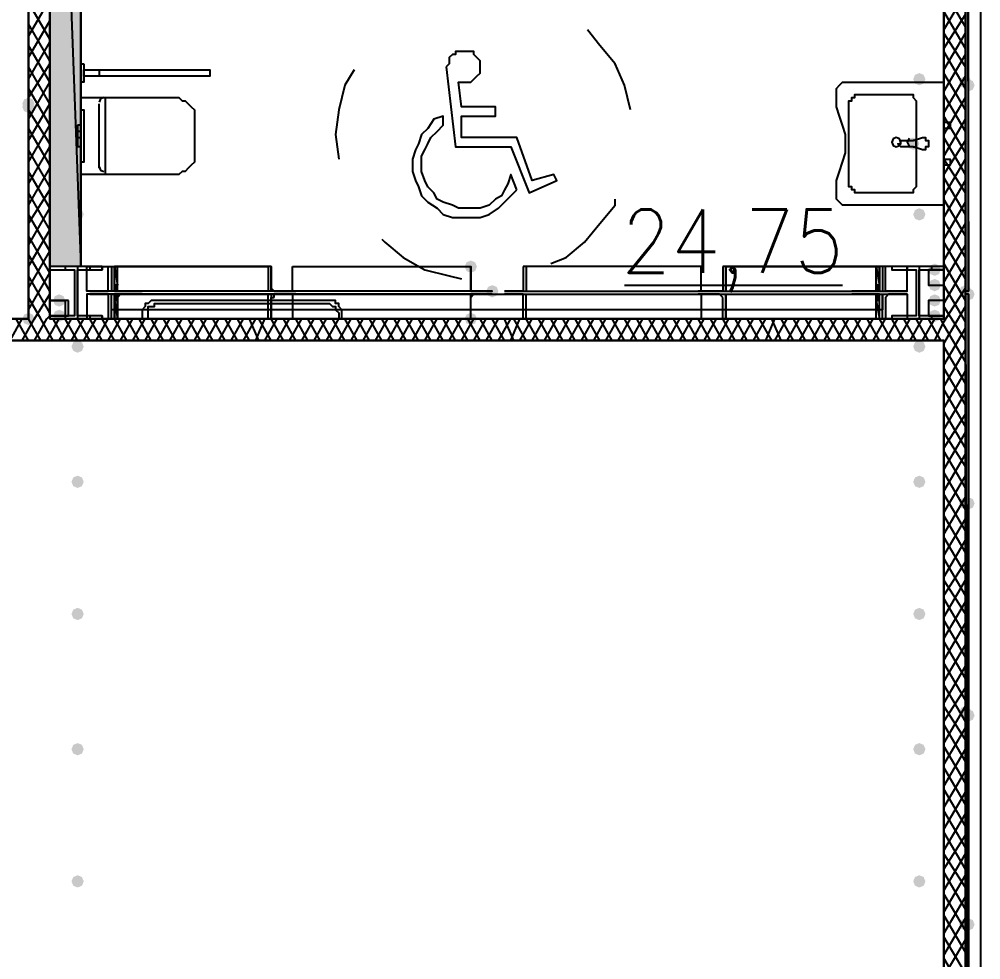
# Model space of a CAD drawing. Header units: millimetres. Extents: x 0 to 420, y 0 to 297.
# Drawn here: x 376.51 to 389.76, y 131.51 to 144.46 of the extents above; entities that cross this region are included whole.
import ezdxf

# ---------------------------------------------------------------- set-up
doc = ezdxf.new("R2010")
doc.units = ezdxf.units.MM
doc.layers.get('0').update_dxf_attribs({"linetype": 'CONTINUOUS'})
doc.styles.get("Standard").update_dxf_attribs({"font": 'STANDARD'})

msp = doc.modelspace()

# ---------------------------------------------------------------- hatches: boundary and pattern name
at = {"true_color": 0x000007}
h = msp.add_hatch(color=0, dxfattribs=at)
h.paths.add_polyline_path([(376.639667, 158.072667), (376.639667, 140.335)], flags=0)
h.paths.add_polyline_path([(376.639667, 140.335), (376.639667, 158.072667)], flags=0)
h = msp.add_hatch(color=0, dxfattribs=at)
h.paths.add_polyline_path([(389.593667, 158.072667), (389.551333, 158.072667), (389.593667, 140.716)], flags=0)
h.paths.add_polyline_path([(389.551333, 158.072667), (389.593667, 140.716), (389.551333, 140.716)], flags=0)
h = msp.add_hatch(color=0, dxfattribs=at)
h.paths.add_polyline_path([(377.359333, 152.484667), (376.936, 152.484667), (377.359333, 141.054667)], flags=0)
h.paths.add_polyline_path([(376.936, 152.484667), (377.359333, 141.054667), (376.936, 141.054667)], flags=0)
for points in [[(377.401667, 143.637), (377.376796, 143.577204), (377.317, 143.552333), (377.257204, 143.577204), (377.232333, 143.637), (377.257204, 143.696796), (377.317, 143.721667), (377.376796, 143.696796)], [(389.001, 143.637), (388.976129, 143.577204), (388.916333, 143.552333), (388.856537, 143.577204), (388.831667, 143.637), (388.856537, 143.696796), (388.916333, 143.721667), (388.976129, 143.696796)], [(388.916333, 142.748), (388.891462, 142.688204), (388.831667, 142.663333), (388.771871, 142.688204), (388.747, 142.748), (388.771871, 142.807796), (388.831667, 142.832667), (388.891462, 142.807796)], [(377.401667, 141.774333), (377.376796, 141.714537), (377.317, 141.689667), (377.257204, 141.714537), (377.232333, 141.774333), (377.257204, 141.834129), (377.317, 141.859), (377.376796, 141.834129)], [(389.001, 141.774333), (388.976129, 141.714537), (388.916333, 141.689667), (388.856537, 141.714537), (388.831667, 141.774333), (388.856537, 141.834129), (388.916333, 141.859), (388.976129, 141.834129)], [(382.820333, 141.054667), (382.795463, 140.994871), (382.735667, 140.97), (382.675871, 140.994871), (382.651, 141.054667), (382.675871, 141.114462), (382.735667, 141.139333), (382.795462, 141.114463)], [(389.212667, 141.012333), (389.187796, 140.952537), (389.128, 140.927667), (389.068204, 140.952537), (389.043333, 141.012333), (389.068204, 141.072129), (389.128, 141.097), (389.187796, 141.072129)], [(389.212667, 140.800667), (389.187796, 140.740871), (389.128, 140.716), (389.068204, 140.740871), (389.043333, 140.800667), (389.068204, 140.860462), (389.128, 140.885333), (389.187796, 140.860463)], [(383.116667, 140.716), (383.091796, 140.656204), (383.032, 140.631333), (382.972204, 140.656204), (382.947333, 140.716), (382.972204, 140.775796), (383.032, 140.800667), (383.091796, 140.775796)], [(377.147667, 140.589), (377.122796, 140.529204), (377.063, 140.504333), (377.003204, 140.529204), (376.978333, 140.589), (377.003204, 140.648796), (377.063, 140.673667), (377.122796, 140.648796)], [(389.212667, 140.589), (389.187796, 140.529204), (389.128, 140.504333), (389.068204, 140.529204), (389.043333, 140.589), (389.068204, 140.648796), (389.128, 140.673667), (389.187796, 140.648796)], [(377.147667, 140.377333), (377.122796, 140.317537), (377.063, 140.292667), (377.003204, 140.317537), (376.978333, 140.377333), (377.003204, 140.437129), (377.063, 140.462), (377.122796, 140.437129)], [(389.212667, 140.377333), (389.187796, 140.317537), (389.128, 140.292667), (389.068204, 140.317537), (389.043333, 140.377333), (389.068204, 140.437129), (389.128, 140.462), (389.187796, 140.437129)], [(376.724333, 140.335), (376.699462, 140.275204), (376.639667, 140.250333), (376.579871, 140.275204), (376.555, 140.335), (376.579871, 140.394796), (376.639667, 140.419667), (376.699462, 140.394796)], [(382.820333, 140.335), (382.795463, 140.275204), (382.735667, 140.250333), (382.675871, 140.275204), (382.651, 140.335), (382.675871, 140.394796), (382.735667, 140.419667), (382.795462, 140.394796)], [(377.401667, 139.954), (377.376796, 139.894204), (377.317, 139.869333), (377.257204, 139.894204), (377.232333, 139.954), (377.257204, 140.013796), (377.317, 140.038667), (377.376796, 140.013796)], [(389.001, 139.954), (388.976129, 139.894204), (388.916333, 139.869333), (388.856537, 139.894204), (388.831667, 139.954), (388.856537, 140.013796), (388.916333, 140.038667), (388.976129, 140.013796)], [(377.401667, 138.091333), (377.376796, 138.031537), (377.317, 138.006667), (377.257204, 138.031537), (377.232333, 138.091333), (377.257204, 138.151129), (377.317, 138.176), (377.376796, 138.151129)], [(389.001, 138.091333), (388.976129, 138.031537), (388.916333, 138.006667), (388.856537, 138.031537), (388.831667, 138.091333), (388.856537, 138.151129), (388.916333, 138.176), (388.976129, 138.151129)], [(377.401667, 136.271), (377.376796, 136.211204), (377.317, 136.186333), (377.257204, 136.211204), (377.232333, 136.271), (377.257204, 136.330796), (377.317, 136.355667), (377.376796, 136.330796)], [(389.001, 136.271), (388.976129, 136.211204), (388.916333, 136.186333), (388.856537, 136.211204), (388.831667, 136.271), (388.856537, 136.330796), (388.916333, 136.355667), (388.976129, 136.330796)], [(377.401667, 134.408333), (377.376796, 134.348537), (377.317, 134.323667), (377.257204, 134.348537), (377.232333, 134.408333), (377.257204, 134.468129), (377.317, 134.493), (377.376796, 134.468129)], [(389.001, 134.408333), (388.976129, 134.348537), (388.916333, 134.323667), (388.856537, 134.348537), (388.831667, 134.408333), (388.856537, 134.468129), (388.916333, 134.493), (388.976129, 134.468129)], [(377.401667, 132.588), (377.376796, 132.528204), (377.317, 132.503333), (377.257204, 132.528204), (377.232333, 132.588), (377.257204, 132.647796), (377.317, 132.672667), (377.376796, 132.647796)], [(389.001, 132.588), (388.976129, 132.528204), (388.916333, 132.503333), (388.856537, 132.528204), (388.831667, 132.588), (388.856537, 132.647796), (388.916333, 132.672667), (388.976129, 132.647796)]]:
    msp.add_hatch(color=0, dxfattribs=at).paths.add_polyline_path(points, flags=0)
at = {"true_color": 0x0000fe}
for points in [[(389.636, 143.594667), (389.611129, 143.534871), (389.551333, 143.51), (389.491537, 143.534871), (389.466667, 143.594667), (389.491537, 143.654462), (389.551333, 143.679333), (389.611129, 143.654463)], [(389.678333, 143.552333), (389.653462, 143.492537), (389.593667, 143.467667), (389.533871, 143.492537), (389.509, 143.552333), (389.533871, 143.612129), (389.593667, 143.637), (389.653462, 143.612129)], [(376.724333, 143.298333), (376.699462, 143.238537), (376.639667, 143.213667), (376.579871, 143.238537), (376.555, 143.298333), (376.579871, 143.358129), (376.639667, 143.383), (376.699462, 143.358129)], [(376.724333, 143.256), (376.699462, 143.196204), (376.639667, 143.171333), (376.579871, 143.196204), (376.555, 143.256), (376.579871, 143.315796), (376.639667, 143.340667), (376.699462, 143.315796)], [(389.636, 140.716), (389.611129, 140.656204), (389.551333, 140.631333), (389.491537, 140.656204), (389.466667, 140.716), (389.491537, 140.775796), (389.551333, 140.800667), (389.611129, 140.775796)], [(389.678333, 140.673667), (389.653462, 140.613871), (389.593667, 140.589), (389.533871, 140.613871), (389.509, 140.673667), (389.533871, 140.733462), (389.593667, 140.758333), (389.653462, 140.733463)], [(389.678333, 140.673667), (389.653462, 140.613871), (389.593667, 140.589), (389.533871, 140.613871), (389.509, 140.673667), (389.533871, 140.733462), (389.593667, 140.758333), (389.653462, 140.733463)], [(376.724333, 140.335), (376.699462, 140.275204), (376.639667, 140.250333), (376.579871, 140.275204), (376.555, 140.335), (376.579871, 140.394796), (376.639667, 140.419667), (376.699462, 140.394796)], [(389.636, 137.795), (389.611129, 137.735204), (389.551333, 137.710333), (389.491537, 137.735204), (389.466667, 137.795), (389.491537, 137.854796), (389.551333, 137.879667), (389.611129, 137.854796)], [(389.678333, 137.795), (389.653462, 137.735204), (389.593667, 137.710333), (389.533871, 137.735204), (389.509, 137.795), (389.533871, 137.854796), (389.593667, 137.879667), (389.653462, 137.854796)], [(389.636, 134.916333), (389.611129, 134.856537), (389.551333, 134.831667), (389.491537, 134.856537), (389.466667, 134.916333), (389.491537, 134.976129), (389.551333, 135.001), (389.611129, 134.976129)], [(389.678333, 134.874), (389.653462, 134.814204), (389.593667, 134.789333), (389.533871, 134.814204), (389.509, 134.874), (389.533871, 134.933796), (389.593667, 134.958667), (389.653462, 134.933796)], [(389.636, 131.995333), (389.611129, 131.935537), (389.551333, 131.910667), (389.491537, 131.935537), (389.466667, 131.995333), (389.491537, 132.055129), (389.551333, 132.08), (389.611129, 132.055129)], [(389.678333, 131.995333), (389.653462, 131.935537), (389.593667, 131.910667), (389.533871, 131.935537), (389.509, 131.995333), (389.533871, 132.055129), (389.593667, 132.08), (389.653462, 132.055129)]]:
    msp.add_hatch(color=0, dxfattribs=at).paths.add_polyline_path(points, flags=0)
at = {"true_color": 0x000062}
h = msp.add_hatch(color=0, dxfattribs=at)
h.paths.add_polyline_path([(377.825, 141.054667), (377.867333, 141.054667)], flags=0)
h.paths.add_polyline_path([(377.867333, 141.054667), (377.825, 141.054667)], flags=0)
h.paths.add_polyline_path([(377.867333, 141.054667), (377.825, 141.054667)], flags=0)
h.paths.add_polyline_path([(377.825, 141.054667), (377.867333, 141.054667)], flags=0)
h.paths.add_polyline_path([(377.867333, 141.054667), (377.825, 141.054667)], flags=0)
h.paths.add_polyline_path([(377.867333, 141.054667), (377.825, 141.054667)], flags=0)
h = msp.add_hatch(color=0, dxfattribs=at)
h.paths.add_polyline_path([(377.867333, 141.054667), (377.825, 141.054667), (377.867333, 140.800667)], flags=0)
h.paths.add_polyline_path([(377.825, 141.054667), (377.867333, 140.800667), (377.825, 140.800667)], flags=0)
for points in [[(388.366, 141.054667), (388.323667, 141.054667)], [(378.206, 140.716), (378.121333, 140.716)], [(388.027333, 140.716), (388.069667, 140.716)], [(388.027333, 140.673667), (388.069667, 140.673667)], [(377.825, 140.335), (377.867333, 140.335)]]:
    msp.add_hatch(color=0, dxfattribs=at).paths.add_polyline_path(points, flags=0)
h = msp.add_hatch(color=0, dxfattribs=at)
h.paths.add_polyline_path([(388.366, 141.054667), (388.323667, 141.054667), (388.366, 140.800667)], flags=0)
h.paths.add_polyline_path([(388.323667, 141.054667), (388.366, 140.800667), (388.323667, 140.800667)], flags=0)
h = msp.add_hatch(color=0, dxfattribs=at)
h.paths.add_polyline_path([(377.867333, 140.800667), (377.825, 140.800667), (377.867333, 140.758333)], flags=0)
h.paths.add_polyline_path([(377.825, 140.800667), (377.867333, 140.758333), (377.825, 140.758333)], flags=0)
h.paths.add_polyline_path([(377.867333, 140.758333), (377.825, 140.758333)], flags=0)
h.paths.add_polyline_path([(377.825, 140.758333), (377.867333, 140.758333)], flags=0)
h = msp.add_hatch(color=0, dxfattribs=at)
h.paths.add_polyline_path([(377.867333, 140.758333), (377.825, 140.758333), (377.867333, 140.716)], flags=0)
h.paths.add_polyline_path([(377.825, 140.758333), (377.867333, 140.716), (377.825, 140.716)], flags=0)
h.paths.add_polyline_path([(377.867333, 140.716), (377.825, 140.716)], flags=0)
h.paths.add_polyline_path([(377.825, 140.716), (377.867333, 140.716)], flags=0)
h = msp.add_hatch(color=0, dxfattribs=at)
h.paths.add_polyline_path([(388.366, 140.800667), (388.323667, 140.800667), (388.366, 140.758333)], flags=0)
h.paths.add_polyline_path([(388.323667, 140.800667), (388.366, 140.758333), (388.323667, 140.758333)], flags=0)
h.paths.add_polyline_path([(388.366, 140.758333), (388.323667, 140.758333)], flags=0)
h.paths.add_polyline_path([(388.323667, 140.758333), (388.366, 140.758333)], flags=0)
h = msp.add_hatch(color=0, dxfattribs=at)
h.paths.add_polyline_path([(388.366, 140.758333), (388.323667, 140.758333), (388.366, 140.716)], flags=0)
h.paths.add_polyline_path([(388.323667, 140.758333), (388.366, 140.716), (388.323667, 140.716)], flags=0)
h.paths.add_polyline_path([(388.366, 140.716), (388.323667, 140.716)], flags=0)
h.paths.add_polyline_path([(388.323667, 140.716), (388.366, 140.716)], flags=0)
h = msp.add_hatch(color=0, dxfattribs=at)
h.paths.add_polyline_path([(377.909667, 140.716), (377.825, 140.716)], flags=0)
h.paths.add_polyline_path([(377.909667, 140.716), (377.825, 140.716), (377.867333, 140.716)], flags=0)
h = msp.add_hatch(color=0, dxfattribs=at)
h.paths.add_polyline_path([(378.121333, 140.716), (377.825, 140.716)], flags=0)
h.paths.add_polyline_path([(378.121333, 140.716), (377.825, 140.716), (377.909667, 140.716)], flags=0)
h = msp.add_hatch(color=0, dxfattribs=at)
h.paths.add_polyline_path([(377.825, 140.716), (378.206, 140.716)], flags=0)
h.paths.add_polyline_path([(378.206, 140.716), (377.825, 140.716)], flags=0)
h.paths.add_polyline_path([(378.206, 140.716), (377.825, 140.716)], flags=0)
h.paths.add_polyline_path([(377.825, 140.716), (378.206, 140.716)], flags=0)
h.paths.add_polyline_path([(378.206, 140.716), (377.825, 140.716)], flags=0)
h.paths.add_polyline_path([(378.206, 140.716), (377.825, 140.716)], flags=0)
h.paths.add_polyline_path([(377.825, 140.716), (378.206, 140.716)], flags=0)
h.paths.add_polyline_path([(378.206, 140.716), (377.825, 140.716)], flags=0)
h.paths.add_polyline_path([(378.206, 140.716), (377.825, 140.716)], flags=0)
h.paths.add_polyline_path([(377.825, 140.716), (378.206, 140.716)], flags=0)
h.paths.add_polyline_path([(378.206, 140.716), (377.825, 140.716)], flags=0)
h.paths.add_polyline_path([(378.206, 140.716), (377.825, 140.716)], flags=0)
h.paths.add_polyline_path([(377.825, 140.716), (378.206, 140.716)], flags=0)
h = msp.add_hatch(color=0, dxfattribs=at)
h.paths.add_polyline_path([(377.825, 140.673667), (378.206, 140.673667)], flags=0)
h.paths.add_polyline_path([(378.206, 140.673667), (377.825, 140.673667)], flags=0)
h.paths.add_polyline_path([(378.206, 140.673667), (377.825, 140.673667)], flags=0)
h.paths.add_polyline_path([(377.825, 140.673667), (378.206, 140.673667)], flags=0)
h.paths.add_polyline_path([(378.206, 140.673667), (377.825, 140.673667)], flags=0)
h.paths.add_polyline_path([(378.206, 140.673667), (377.825, 140.673667)], flags=0)
h.paths.add_polyline_path([(377.825, 140.673667), (378.206, 140.673667)], flags=0)
h.paths.add_polyline_path([(378.206, 140.673667), (377.825, 140.673667)], flags=0)
h.paths.add_polyline_path([(378.206, 140.673667), (377.825, 140.673667)], flags=0)
h.paths.add_polyline_path([(377.825, 140.673667), (378.206, 140.673667)], flags=0)
h.paths.add_polyline_path([(378.206, 140.673667), (377.825, 140.673667)], flags=0)
h.paths.add_polyline_path([(378.206, 140.673667), (377.825, 140.673667)], flags=0)
h.paths.add_polyline_path([(377.825, 140.673667), (378.206, 140.673667)], flags=0)
h.paths.add_polyline_path([(378.206, 140.673667), (378.121333, 140.673667)], flags=0)
h.paths.add_polyline_path([(378.206, 140.673667), (378.121333, 140.673667)], flags=0)
h.paths.add_polyline_path([(378.121333, 140.673667), (378.206, 140.673667)], flags=0)
h = msp.add_hatch(color=0, dxfattribs=at)
h.paths.add_polyline_path([(377.909667, 140.673667), (377.825, 140.673667)], flags=0)
h.paths.add_polyline_path([(377.909667, 140.673667), (377.825, 140.673667), (378.121333, 140.673667)], flags=0)
h = msp.add_hatch(color=0, dxfattribs=at)
h.paths.add_polyline_path([(377.909667, 140.673667), (377.825, 140.673667), (377.867333, 140.631333)], flags=0)
h.paths.add_polyline_path([(377.825, 140.673667), (377.867333, 140.631333), (377.825, 140.631333)], flags=0)
h.paths.add_polyline_path([(377.867333, 140.631333), (377.825, 140.631333)], flags=0)
h.paths.add_polyline_path([(377.825, 140.631333), (377.867333, 140.631333)], flags=0)
h.paths.add_polyline_path([(377.867333, 140.631333), (377.825, 140.631333)], flags=0)
h.paths.add_polyline_path([(377.867333, 140.631333), (377.825, 140.631333)], flags=0)
h.paths.add_polyline_path([(377.825, 140.631333), (377.867333, 140.631333)], flags=0)
h.paths.add_polyline_path([(377.867333, 140.631333), (377.825, 140.631333)], flags=0)
h = msp.add_hatch(color=0, dxfattribs=at)
h.paths.add_polyline_path([(377.867333, 140.631333), (377.825, 140.631333), (377.867333, 140.589)], flags=0)
h.paths.add_polyline_path([(377.825, 140.631333), (377.867333, 140.589), (377.825, 140.589)], flags=0)
h = msp.add_hatch(color=0, dxfattribs=at)
h.paths.add_polyline_path([(377.867333, 140.589), (377.825, 140.589), (377.867333, 140.335)], flags=0)
h.paths.add_polyline_path([(377.825, 140.589), (377.867333, 140.335), (377.825, 140.335)], flags=0)
h.paths.add_polyline_path([(377.867333, 140.335), (377.825, 140.335)], flags=0)
h.paths.add_polyline_path([(377.825, 140.335), (377.867333, 140.335)], flags=0)
h.paths.add_polyline_path([(377.867333, 140.335), (377.825, 140.335)], flags=0)
h.paths.add_polyline_path([(377.867333, 140.335), (377.825, 140.335)], flags=0)
h = msp.add_hatch(color=0, dxfattribs=at)
h.paths.add_polyline_path([(378.121333, 140.716), (378.206, 140.716)], flags=0)
h.paths.add_polyline_path([(378.206, 140.716), (378.121333, 140.716)], flags=0)
h = msp.add_hatch(color=0, dxfattribs=at)
h.paths.add_polyline_path([(388.366, 140.716), (388.027333, 140.716)], flags=0)
h.paths.add_polyline_path([(388.027333, 140.716), (388.366, 140.716)], flags=0)
h.paths.add_polyline_path([(388.366, 140.716), (388.027333, 140.716)], flags=0)
h.paths.add_polyline_path([(388.366, 140.716), (388.027333, 140.716), (387.985, 140.716)], flags=0)
h = msp.add_hatch(color=0, dxfattribs=at)
h.paths.add_polyline_path([(387.985, 140.716), (388.366, 140.716)], flags=0)
h.paths.add_polyline_path([(388.366, 140.716), (387.985, 140.716)], flags=0)
h.paths.add_polyline_path([(388.366, 140.716), (387.985, 140.716)], flags=0)
h.paths.add_polyline_path([(387.985, 140.716), (388.366, 140.716)], flags=0)
h.paths.add_polyline_path([(388.366, 140.716), (387.985, 140.716)], flags=0)
h.paths.add_polyline_path([(388.366, 140.716), (387.985, 140.716)], flags=0)
h.paths.add_polyline_path([(387.985, 140.716), (388.366, 140.716)], flags=0)
h.paths.add_polyline_path([(388.366, 140.716), (387.985, 140.716)], flags=0)
h.paths.add_polyline_path([(388.366, 140.716), (387.985, 140.716)], flags=0)
h = msp.add_hatch(color=0, dxfattribs=at)
h.paths.add_polyline_path([(388.366, 140.673667), (387.985, 140.673667)], flags=0)
h.paths.add_polyline_path([(387.985, 140.673667), (388.366, 140.673667)], flags=0)
h.paths.add_polyline_path([(388.366, 140.673667), (387.985, 140.673667)], flags=0)
h.paths.add_polyline_path([(388.366, 140.673667), (387.985, 140.673667)], flags=0)
h.paths.add_polyline_path([(387.985, 140.673667), (388.366, 140.673667)], flags=0)
h.paths.add_polyline_path([(388.366, 140.673667), (387.985, 140.673667)], flags=0)
h.paths.add_polyline_path([(388.366, 140.673667), (387.985, 140.673667)], flags=0)
h.paths.add_polyline_path([(387.985, 140.673667), (388.366, 140.673667)], flags=0)
h.paths.add_polyline_path([(388.366, 140.673667), (387.985, 140.673667)], flags=0)
h.paths.add_polyline_path([(388.366, 140.673667), (387.985, 140.673667)], flags=0)
h.paths.add_polyline_path([(387.985, 140.673667), (388.366, 140.673667), (388.027333, 140.673667)], flags=0)
h.paths.add_polyline_path([(388.366, 140.673667), (388.027333, 140.673667)], flags=0)
h.paths.add_polyline_path([(388.027333, 140.673667), (388.366, 140.673667)], flags=0)
h = msp.add_hatch(color=0, dxfattribs=at)
h.paths.add_polyline_path([(388.027333, 140.716), (388.069667, 140.716)], flags=0)
h.paths.add_polyline_path([(388.069667, 140.716), (388.027333, 140.716)], flags=0)
h = msp.add_hatch(color=0, dxfattribs=at)
h.paths.add_polyline_path([(388.027333, 140.673667), (388.069667, 140.673667)], flags=0)
h.paths.add_polyline_path([(388.069667, 140.673667), (388.027333, 140.673667)], flags=0)
h = msp.add_hatch(color=0, dxfattribs=at)
h.paths.add_polyline_path([(388.366, 140.716), (388.323667, 140.716)], flags=0)
h.paths.add_polyline_path([(388.323667, 140.716), (388.366, 140.716)], flags=0)
h.paths.add_polyline_path([(388.366, 140.716), (388.323667, 140.716)], flags=0)
h.paths.add_polyline_path([(388.366, 140.716), (388.323667, 140.716), (388.069667, 140.716)], flags=0)
h = msp.add_hatch(color=0, dxfattribs=at)
h.paths.add_polyline_path([(388.366, 140.673667), (388.069667, 140.673667)], flags=0)
h.paths.add_polyline_path([(388.069667, 140.673667), (388.366, 140.673667), (388.323667, 140.673667)], flags=0)
h = msp.add_hatch(color=0, dxfattribs=at)
h.paths.add_polyline_path([(388.366, 140.673667), (388.323667, 140.673667), (388.366, 140.631333)], flags=0)
h.paths.add_polyline_path([(388.323667, 140.673667), (388.366, 140.631333), (388.323667, 140.631333)], flags=0)
h.paths.add_polyline_path([(388.366, 140.631333), (388.323667, 140.631333)], flags=0)
h.paths.add_polyline_path([(388.323667, 140.631333), (388.366, 140.631333)], flags=0)
h.paths.add_polyline_path([(388.366, 140.631333), (388.323667, 140.631333)], flags=0)
h.paths.add_polyline_path([(388.366, 140.631333), (388.323667, 140.631333)], flags=0)
h.paths.add_polyline_path([(388.323667, 140.631333), (388.366, 140.631333)], flags=0)
h.paths.add_polyline_path([(388.366, 140.631333), (388.323667, 140.631333)], flags=0)
h = msp.add_hatch(color=0, dxfattribs=at)
h.paths.add_polyline_path([(388.366, 140.631333), (388.323667, 140.631333), (388.366, 140.589)], flags=0)
h.paths.add_polyline_path([(388.323667, 140.631333), (388.366, 140.589), (388.323667, 140.589)], flags=0)
at = {"true_color": 0x000007}
h = msp.add_hatch(color=0, dxfattribs=at)
h.paths.add_polyline_path([(389.593667, 140.673667), (389.551333, 140.673667), (389.593667, 123.317)], flags=0)
h.paths.add_polyline_path([(389.551333, 140.673667), (389.593667, 123.317), (389.551333, 123.317)], flags=0)

# ---------------------------------------------------------------- linework, layer by layer
at = {"color": 0, "true_color": 0x000007}
for points in [[(103.970667, 105.029), (389.763, 105.029), (389.763, 222.715667), (103.970667, 222.715667)], [(376.639667, 158.072667), (376.639667, 140.335)], [(376.639667, 140.335), (376.639667, 158.072667)], [(376.639667, 140.335), (376.639667, 158.072667)], [(376.639667, 140.335), (376.639667, 158.072667)], [(389.593667, 158.072667), (389.551333, 158.072667), (389.593667, 140.716)], [(389.551333, 158.072667), (389.593667, 140.716), (389.551333, 140.716)], [(389.551333, 158.072667), (389.551333, 140.716), (389.593667, 140.716), (389.593667, 158.072667)], [(389.551333, 158.072667), (389.551333, 140.716), (389.593667, 140.716), (389.593667, 158.072667)], [(377.359333, 152.484667), (376.936, 152.484667), (377.359333, 141.054667)], [(376.936, 152.484667), (377.359333, 141.054667), (376.936, 141.054667)], [(377.359333, 152.484667), (377.359333, 141.054667), (376.936, 141.054667), (376.936, 152.484667)], [(376.639667, 140.335), (376.639667, 151.468667), (360.045, 151.468667), (360.045, 140.335)], [(382.397, 143.806333), (382.524, 142.705667), (383.286, 142.705667), (383.54, 142.070667), (383.921, 142.24), (383.878667, 142.324667), (383.582333, 142.24), (383.370667, 142.832667), (382.608667, 142.832667), (382.608667, 143.129), (383.074333, 143.129), (383.074333, 143.256), (382.608667, 143.256), (382.566333, 143.594667), (382.608667, 143.594667), (382.651, 143.594667), (382.693333, 143.594667), (382.735667, 143.594667), (382.778, 143.637), (382.820333, 143.679333), (382.862667, 143.721667), (382.862667, 143.764), (382.862667, 143.806333), (382.862667, 143.848667), (382.862667, 143.891), (382.820333, 143.933333), (382.778, 143.975667), (382.778, 144.018), (382.735667, 144.018), (382.693333, 144.018), (382.651, 144.018), (382.608667, 144.018), (382.566333, 144.018), (382.524, 144.018), (382.524, 143.975667), (382.481667, 143.975667), (382.439333, 143.933333), (382.439333, 143.891), (382.439333, 143.848667)], [(377.401667, 143.848667), (377.401667, 143.594667), (377.359333, 143.594667), (377.359333, 143.848667)], [(377.401667, 143.764), (379.095, 143.764), (379.137333, 143.764), (379.137333, 143.721667), (379.137333, 143.679333), (379.095, 143.679333), (377.401667, 143.679333), (377.401667, 143.764), (377.613333, 143.764), (377.613333, 143.679333), (377.401667, 143.679333)], [(387.773333, 143.256), (387.773333, 143.298333), (387.773333, 143.383), (387.773333, 143.467667), (387.773333, 143.51), (387.815667, 143.552333), (387.858, 143.594667), (387.942667, 143.594667), (389.255, 143.594667), (389.255, 141.901333), (387.942667, 141.901333), (387.858, 141.901333), (387.815667, 141.943667), (387.773333, 141.986), (387.773333, 142.028333), (387.773333, 142.113), (387.773333, 142.197667), (387.773333, 142.24), (387.815667, 142.367), (387.858, 142.494), (387.900333, 142.621), (387.900333, 142.748), (387.900333, 142.875), (387.858, 143.002), (387.815667, 143.129)], [(378.925667, 142.621), (378.925667, 142.578667), (378.925667, 142.494), (378.883333, 142.451667), (378.841, 142.409333), (378.798667, 142.367), (378.756333, 142.367), (378.714, 142.324667), (378.671667, 142.324667), (377.359333, 142.324667), (377.359333, 143.383), (378.671667, 143.383), (378.714, 143.383), (378.756333, 143.340667), (378.798667, 143.340667), (378.841, 143.298333), (378.883333, 143.256), (378.925667, 143.213667), (378.925667, 143.129), (378.925667, 143.086667)], [(388.747, 143.425333), (388.789333, 143.425333), (388.831667, 143.425333), (388.831667, 143.383), (388.874, 143.340667), (388.874, 143.298333), (388.874, 143.256), (388.874, 142.24), (388.874, 142.197667), (388.874, 142.155333), (388.831667, 142.113), (388.831667, 142.070667), (388.789333, 142.070667), (388.747, 142.070667), (388.069667, 142.070667), (388.027333, 142.070667), (388.027333, 142.113), (387.985, 142.113), (387.985, 142.155333), (387.942667, 142.155333), (387.942667, 142.197667), (387.942667, 142.24), (387.942667, 143.256), (387.942667, 143.298333), (387.942667, 143.340667), (387.985, 143.340667), (387.985, 143.383), (388.027333, 143.383), (388.027333, 143.425333), (388.069667, 143.425333)], [(377.359333, 142.494), (377.359333, 143.213667), (377.401667, 143.213667), (377.401667, 142.494)], [(383.370667, 142.113), (383.286, 142.324667), (383.243667, 142.197667), (383.201333, 142.113), (383.159, 142.028333), (383.074333, 141.986), (382.989667, 141.901333), (382.862667, 141.859), (382.778, 141.859), (382.693333, 141.859), (382.566333, 141.859), (382.481667, 141.901333), (382.354667, 141.943667), (382.27, 141.986), (382.227667, 142.070667), (382.143, 142.155333), (382.100667, 142.24), (382.058333, 142.367), (382.058333, 142.451667), (382.058333, 142.578667), (382.100667, 142.663333), (382.143, 142.748), (382.185333, 142.832667), (382.27, 142.917333), (382.354667, 143.002), (382.354667, 143.129), (382.227667, 143.086667), (382.143, 142.959667), (382.058333, 142.875), (382.016, 142.748), (381.973667, 142.663333), (381.931333, 142.536333), (381.931333, 142.367), (381.973667, 142.24), (382.016, 142.155333), (382.058333, 142.028333), (382.143, 141.943667), (382.27, 141.859), (382.354667, 141.774333), (382.481667, 141.732), (382.608667, 141.732), (382.735667, 141.732), (382.862667, 141.732), (382.989667, 141.774333), (383.116667, 141.859), (383.201333, 141.943667), (383.286, 142.028333)], [(389.255, 142.959667), (389.255, 143.044333), (389.339667, 143.044333), (389.339667, 142.959667)], [(388.662333, 142.769167), (388.643735, 142.814068), (388.598833, 142.832667), (388.553932, 142.814068), (388.535333, 142.769167), (388.553932, 142.724265), (388.598833, 142.705667), (388.643735, 142.724265)], [(388.958667, 142.663333), (388.831667, 142.705667), (388.662333, 142.705667), (388.62, 142.748), (388.662333, 142.748), (388.662333, 142.790333), (388.831667, 142.790333), (388.958667, 142.832667), (389.001, 142.832667), (389.001, 142.790333), (389.043333, 142.790333), (389.043333, 142.748), (389.043333, 142.705667), (389.001, 142.705667), (389.001, 142.663333)], [(389.255, 142.451667), (389.255, 142.536333), (389.339667, 142.536333), (389.339667, 142.451667)], [(377.655667, 141.054667), (376.936, 141.054667), (376.936, 141.012333), (377.274667, 141.012333), (377.274667, 140.377333), (376.936, 140.377333), (376.936, 140.335), (377.655667, 140.335), (377.655667, 140.377333), (377.317, 140.377333), (377.317, 141.012333), (377.655667, 141.012333)], [(380.280333, 141.054667), (382.735667, 141.054667), (382.735667, 140.716), (380.280333, 140.716)], [(385.910667, 141.054667), (383.497667, 141.054667), (383.497667, 140.716), (385.910667, 140.716)], [(389.255, 141.054667), (388.535333, 141.054667), (388.535333, 141.012333), (388.874, 141.012333), (388.874, 140.377333), (388.535333, 140.377333), (388.535333, 140.335), (389.255, 140.335), (389.255, 140.377333), (388.916333, 140.377333), (388.916333, 141.012333), (389.255, 141.012333)], [(389.255, 141.012333), (389.043333, 141.012333), (389.043333, 140.800667), (389.255, 140.800667), (389.255, 141.012333), (389.043333, 141.012333), (389.043333, 140.800667), (389.255, 140.800667)], [(377.19, 140.589), (376.936, 140.589), (376.936, 140.377333), (377.19, 140.377333)], [(377.147667, 140.589), (377.147667, 140.377333), (376.936, 140.377333), (376.936, 140.589)], [(378.206, 140.335), (378.290667, 140.335), (378.290667, 140.419667), (378.290667, 140.462), (378.290667, 140.504333), (378.333, 140.504333), (378.375333, 140.504333), (378.375333, 140.546667), (380.788333, 140.546667), (380.830667, 140.504333), (380.873, 140.504333), (380.873, 140.462), (380.915333, 140.419667), (380.915333, 140.335), (380.873, 140.335), (381, 140.335), (380.957667, 140.335), (380.957667, 140.419667), (380.957667, 140.462), (380.915333, 140.504333), (380.915333, 140.546667), (380.873, 140.546667), (380.873, 140.589), (380.830667, 140.589), (380.788333, 140.589), (378.375333, 140.589), (378.333, 140.589), (378.290667, 140.546667), (378.248333, 140.546667), (378.248333, 140.504333), (378.206, 140.462), (378.206, 140.419667)], [(380.280333, 140.335), (382.735667, 140.335), (382.735667, 140.673667), (380.280333, 140.673667)], [(385.910667, 140.335), (383.497667, 140.335), (383.497667, 140.673667), (385.910667, 140.673667)], [(389.255, 140.589), (389.043333, 140.589), (389.043333, 140.377333), (389.255, 140.377333), (389.255, 140.589), (389.043333, 140.589), (389.043333, 140.377333), (389.255, 140.377333)], [(389.593667, 140.673667), (389.551333, 140.673667), (389.593667, 123.317)], [(389.551333, 140.673667), (389.593667, 123.317), (389.551333, 123.317)], [(389.593667, 123.317), (389.593667, 140.673667), (389.551333, 140.673667), (389.551333, 123.317)], [(389.593667, 123.317), (389.593667, 140.673667), (389.551333, 140.673667), (389.551333, 123.317)], [(367.538, 140.038667), (360.045, 140.038667), (360.045, 105.537), (372.745, 105.537), (372.745, 111.633), (389.255, 111.633), (389.255, 122.936), (389.255, 140.038667)]]:
    msp.add_lwpolyline(points, close=True, dxfattribs=at)
for points in [[(389.551333, 105.537), (389.551333, 160.528)], [(376.639667, 140.335), (376.639667, 158.072667), (376.639667, 140.335), (376.639667, 158.072667)], [(389.551333, 158.072667), (389.551333, 140.716), (389.551333, 158.072667), (389.593667, 140.716)], [(376.936, 140.335), (376.936, 152.484667)], [(389.255, 152.484667), (389.255, 140.335)], [(376.639667, 151.468667), (376.639667, 140.335)], [(389.551333, 144.356667), (389.255, 144.864667)], [(376.639667, 144.229667), (376.936, 144.737667)], [(376.936, 144.187333), (376.639667, 144.695333)], [(389.255, 144.314333), (389.551333, 144.822333)], [(389.551333, 144.060333), (389.255, 144.568333)], [(376.639667, 143.933333), (376.936, 144.441333)], [(389.255, 144.060333), (389.551333, 144.526)], [(376.936, 143.891), (376.639667, 144.399)], [(384.937, 143.213667), (384.852333, 143.552333), (384.725333, 143.848667), (384.513667, 144.102667), (384.344333, 144.314333)], [(389.255, 143.764), (389.551333, 144.272)], [(389.551333, 143.806333), (389.255, 144.272)], [(376.639667, 143.637), (376.936, 144.145)], [(376.936, 143.594667), (376.639667, 144.102667)], [(389.551333, 143.51), (389.255, 144.018)], [(389.255, 143.467667), (389.551333, 143.975667)], [(376.639667, 143.383), (376.936, 143.848667)], [(376.936, 143.298333), (376.639667, 143.806333)], [(381.127, 143.764), (381, 143.552333), (380.915333, 143.213667), (380.873, 142.875), (380.915333, 142.536333)], [(389.551333, 143.213667), (389.255, 143.721667)], [(389.255, 143.171333), (389.551333, 143.679333)], [(376.639667, 143.086667), (376.936, 143.594667)], [(376.936, 143.002), (376.639667, 143.51)], [(377.676833, 143.383), (377.631932, 143.364401), (377.613333, 143.3195)], [(377.698, 143.383), (377.698, 142.324667)], [(389.551333, 142.917333), (389.255, 143.425333)], [(389.255, 142.875), (389.551333, 143.383)], [(376.639667, 142.790333), (376.936, 143.298333)], [(377.613333, 142.875), (377.613333, 143.298333)], [(376.936, 142.748), (376.639667, 143.213667)], [(389.551333, 142.621), (389.255, 143.129)], [(376.639667, 142.494), (376.936, 143.002)], [(377.317, 143.002), (377.317, 142.959667), (377.317, 142.917333)], [(377.359333, 143.002), (377.317, 143.002)], [(377.359333, 143.002), (377.359333, 142.959667), (377.359333, 142.917333)], [(389.255, 142.578667), (389.551333, 143.086667)], [(376.936, 142.451667), (376.639667, 142.959667)], [(377.359333, 142.917333), (377.317, 142.917333), (377.317, 142.875), (377.317, 142.832667), (377.359333, 142.832667)], [(377.359333, 142.917333), (377.359333, 142.875), (377.359333, 142.832667)], [(377.613333, 142.409333), (377.613333, 142.875)], [(377.317, 142.832667), (377.317, 142.748), (377.317, 142.705667)], [(377.359333, 142.832667), (377.359333, 142.748), (377.359333, 142.705667)], [(388.776127, 142.822559), (388.747, 142.769167), (388.776127, 142.715774)], [(388.874, 142.790333), (388.831667, 142.790333)], [(388.831667, 142.705667), (388.874, 142.705667), (388.874, 142.790333)], [(389.551333, 142.324667), (389.255, 142.832667)], [(389.255, 142.324667), (389.551333, 142.790333)], [(376.639667, 142.197667), (376.936, 142.705667)], [(376.936, 142.155333), (376.639667, 142.663333)], [(377.359333, 142.705667), (377.317, 142.705667)], [(389.255, 142.028333), (389.551333, 142.536333)], [(389.551333, 142.070667), (389.255, 142.536333)], [(376.639667, 141.901333), (376.936, 142.409333)], [(376.936, 141.859), (376.639667, 142.367)], [(377.613333, 142.4305), (377.631932, 142.385599), (377.676833, 142.367)], [(389.551333, 141.774333), (389.255, 142.282333)], [(389.255, 141.732), (389.551333, 142.24)], [(376.639667, 141.647333), (376.936, 142.113)], [(376.936, 141.562667), (376.639667, 142.070667)], [(383.836333, 141.097), (384.048, 141.181667), (384.302, 141.393333), (384.513667, 141.647333), (384.725333, 141.901333), (384.725333, 141.986)], [(389.551333, 141.478), (389.255, 141.986)], [(389.255, 141.435667), (389.551333, 141.943667)], [(376.639667, 141.351), (376.936, 141.859)], [(376.936, 141.266333), (376.639667, 141.774333)], [(389.551333, 141.181667), (389.255, 141.689667)], [(389.255, 141.139333), (389.551333, 141.647333)], [(376.639667, 141.054667), (376.936, 141.562667)], [(376.936, 140.97), (376.639667, 141.478)], [(381.508, 141.435667), (381.550333, 141.393333), (381.804333, 141.181667), (382.100667, 141.012333), (382.439333, 140.927667), (382.608667, 140.885333)], [(389.551333, 140.885333), (389.255, 141.393333)], [(376.639667, 140.758333), (376.936, 141.266333)], [(389.255, 140.843), (389.551333, 141.351)], [(376.936, 140.716), (376.639667, 141.224)], [(376.936, 141.054667), (376.936, 141.012333)], [(377.147667, 141.054667), (377.147667, 141.012333)], [(377.317, 141.054667), (377.317, 140.335)], [(377.825, 140.716), (377.444, 140.716), (377.444, 141.054667), (377.825, 141.054667)], [(377.486333, 141.054667), (377.486333, 141.012333)], [(377.782667, 141.054667), (379.941667, 141.054667), (379.941667, 140.716), (377.782667, 140.716), (377.486333, 140.716), (377.740333, 140.716), (377.740333, 140.758333), (377.740333, 141.054667), (377.782667, 141.054667), (377.782667, 140.716)], [(377.655667, 141.054667), (377.655667, 141.012333)], [(379.984, 141.054667), (377.825, 141.054667)], [(379.984, 140.716), (379.984, 141.054667), (379.984, 140.758333), (380.026333, 140.716)], [(382.735667, 140.716), (382.778, 140.716), (382.989667, 140.716), (383.032, 140.716), (382.735667, 140.716), (382.735667, 140.758333), (382.735667, 141.054667)], [(383.455333, 141.054667), (383.455333, 140.758333), (383.455333, 140.716), (383.201333, 140.716)], [(383.497667, 141.054667), (383.455333, 141.054667)], [(386.207, 141.054667), (386.207, 140.758333), (386.207, 140.716)], [(386.249333, 141.054667), (386.207, 141.054667)], [(388.408333, 141.054667), (386.249333, 141.054667), (386.249333, 140.716), (388.408333, 140.716), (388.747, 140.716), (388.704667, 140.716), (388.493, 140.716), (388.450667, 140.716), (388.450667, 140.758333), (388.450667, 141.054667), (388.408333, 141.054667), (388.408333, 140.716)], [(386.249333, 140.716), (386.249333, 141.054667), (388.366, 141.054667)], [(388.366, 140.716), (388.747, 140.716), (388.747, 141.054667), (388.366, 141.054667)], [(388.535333, 141.054667), (388.535333, 141.012333)], [(388.747, 141.054667), (388.747, 141.012333)], [(388.916333, 141.054667), (388.916333, 140.335)], [(389.085667, 141.054667), (389.085667, 141.012333)], [(389.551333, 140.589), (389.255, 141.097)], [(389.255, 141.054667), (389.255, 141.012333)], [(389.255, 140.546667), (389.551333, 141.054667)], [(376.639667, 140.462), (376.936, 140.97)], [(376.936, 140.419667), (376.639667, 140.927667)], [(384.852333, 140.800667), (387.858, 140.800667)], [(389.551333, 140.292667), (389.255, 140.800667)], [(389.255, 140.292667), (389.551333, 140.758333)], [(376.809, 140.335), (376.639667, 140.631333)], [(376.724333, 140.335), (376.936, 140.673667)], [(377.825, 140.673667), (377.444, 140.673667), (377.444, 140.335), (377.825, 140.335)], [(377.782667, 140.335), (379.941667, 140.335), (379.941667, 140.673667), (377.782667, 140.673667), (377.486333, 140.673667), (377.740333, 140.673667), (377.740333, 140.631333), (377.740333, 140.335), (377.782667, 140.335), (377.782667, 140.673667)], [(388.408333, 140.462), (388.408333, 140.673667), (388.408333, 140.631333), (388.408333, 140.462), (377.782667, 140.462), (377.782667, 140.673667), (388.408333, 140.673667)], [(379.984, 140.716), (377.825, 140.716)], [(379.984, 140.673667), (377.825, 140.673667)], [(378.206, 140.716), (377.909667, 140.716)], [(378.206, 140.673667), (377.909667, 140.673667)], [(380.322667, 140.716), (380.026333, 140.716), (380.322667, 140.716), (379.984, 140.716)], [(379.984, 140.673667), (379.984, 140.335), (379.984, 140.631333), (380.026333, 140.631333)], [(380.026333, 140.631333), (380.026333, 140.673667), (380.322667, 140.673667), (379.984, 140.673667)], [(380.322667, 140.673667), (380.026333, 140.673667)], [(383.032, 140.673667), (382.735667, 140.673667)], [(382.735667, 140.335), (382.735667, 140.631333), (382.778, 140.673667), (382.989667, 140.673667), (383.032, 140.673667)], [(383.201333, 140.716), (383.497667, 140.716)], [(383.201333, 140.673667), (383.497667, 140.673667)], [(383.455333, 140.335), (383.455333, 140.631333), (383.455333, 140.673667), (383.201333, 140.673667)], [(386.207, 140.716), (386.164667, 140.716), (385.868333, 140.716), (386.249333, 140.716)], [(385.868333, 140.716), (386.164667, 140.716)], [(386.207, 140.631333), (386.164667, 140.673667), (385.868333, 140.673667), (386.249333, 140.673667)], [(385.868333, 140.673667), (386.164667, 140.673667)], [(386.207, 140.335), (386.207, 140.631333)], [(386.249333, 140.716), (388.366, 140.716)], [(388.408333, 140.335), (386.249333, 140.335), (386.249333, 140.673667), (388.408333, 140.673667), (388.747, 140.673667), (388.704667, 140.673667), (388.493, 140.673667), (388.450667, 140.631333), (388.450667, 140.335), (388.408333, 140.335), (388.408333, 140.673667)], [(386.249333, 140.673667), (388.366, 140.673667)], [(386.249333, 140.673667), (386.249333, 140.335), (388.366, 140.335)], [(388.027333, 140.716), (388.323667, 140.716)], [(388.027333, 140.673667), (388.323667, 140.673667)], [(388.366, 140.673667), (388.747, 140.673667), (388.747, 140.335), (388.366, 140.335)], [(389.593667, 140.673667), (389.593667, 123.317), (389.551333, 140.673667), (389.551333, 123.317)], [(389.255, 139.996333), (389.551333, 140.504333)], [(389.551333, 140.038667), (389.255, 140.504333)], [(376.639667, 140.335), (373.845667, 140.335)], [(376.385667, 140.038667), (376.555, 140.335)], [(376.639667, 140.038667), (376.470333, 140.335)], [(376.555, 140.038667), (376.724333, 140.335)], [(376.809, 140.038667), (376.639667, 140.335)], [(376.724333, 140.038667), (376.893667, 140.335)], [(376.978333, 140.038667), (376.809, 140.335)], [(376.893667, 140.335), (376.936, 140.377333)], [(376.893667, 140.038667), (377.063, 140.335)], [(376.936, 140.377333), (376.936, 140.335)], [(389.255, 140.335), (376.936, 140.335)], [(377.147667, 140.038667), (376.978333, 140.335)], [(377.063, 140.038667), (377.232333, 140.335)], [(377.147667, 140.377333), (377.147667, 140.335)], [(377.317, 140.038667), (377.147667, 140.335)], [(377.232333, 140.038667), (377.401667, 140.335)], [(377.486333, 140.038667), (377.317, 140.335)], [(377.401667, 140.038667), (377.571, 140.335)], [(377.486333, 140.377333), (377.486333, 140.335)], [(377.655667, 140.038667), (377.486333, 140.335)], [(377.571, 140.038667), (377.740333, 140.335)], [(377.655667, 140.377333), (377.655667, 140.335)], [(377.825, 140.038667), (377.655667, 140.335)], [(377.740333, 140.038667), (377.909667, 140.335)], [(377.994333, 140.038667), (377.825, 140.335)], [(379.984, 140.335), (377.825, 140.335)], [(377.909667, 140.038667), (378.079, 140.335)], [(378.163667, 140.038667), (377.994333, 140.335)], [(378.079, 140.038667), (378.248333, 140.335)], [(378.333, 140.038667), (378.163667, 140.335)], [(378.206, 140.335), (378.290667, 140.335)], [(378.248333, 140.038667), (378.417667, 140.335)], [(378.502333, 140.038667), (378.333, 140.335)], [(378.417667, 140.038667), (378.587, 140.335)], [(378.671667, 140.038667), (378.502333, 140.335)], [(378.587, 140.038667), (378.756333, 140.335)], [(378.841, 140.038667), (378.671667, 140.335)], [(378.756333, 140.038667), (378.925667, 140.335)], [(379.010333, 140.038667), (378.841, 140.335)], [(378.925667, 140.038667), (379.095, 140.335)], [(379.179667, 140.038667), (379.010333, 140.335)], [(379.095, 140.038667), (379.264333, 140.335)], [(379.349, 140.038667), (379.179667, 140.335)], [(379.264333, 140.038667), (379.433667, 140.335)], [(379.518333, 140.038667), (379.349, 140.335)], [(379.433667, 140.038667), (379.603, 140.335)], [(379.687667, 140.038667), (379.518333, 140.335)], [(379.603, 140.038667), (379.772333, 140.335)], [(379.814667, 140.038667), (379.687667, 140.335)], [(379.772333, 140.038667), (379.899333, 140.335)], [(379.984, 140.038667), (379.814667, 140.335)], [(379.899333, 140.038667), (380.068667, 140.335)], [(380.153333, 140.038667), (379.984, 140.335)], [(380.068667, 140.038667), (380.238, 140.335)], [(380.322667, 140.038667), (380.153333, 140.335)], [(380.238, 140.038667), (380.407333, 140.335)], [(380.492, 140.038667), (380.322667, 140.335)], [(380.407333, 140.038667), (380.576667, 140.335)], [(380.661333, 140.038667), (380.492, 140.335)], [(380.576667, 140.038667), (380.746, 140.335)], [(380.830667, 140.038667), (380.661333, 140.335)], [(380.746, 140.038667), (380.915333, 140.335)], [(381, 140.038667), (380.830667, 140.335)], [(380.915333, 140.038667), (381.084667, 140.335)], [(380.915333, 140.335), (380.957667, 140.335)], [(381.169333, 140.038667), (381, 140.335)], [(381.084667, 140.038667), (381.254, 140.335)], [(381.338667, 140.038667), (381.169333, 140.335)], [(381.254, 140.038667), (381.423333, 140.335)], [(381.508, 140.038667), (381.338667, 140.335)], [(381.423333, 140.038667), (381.592667, 140.335)], [(381.677333, 140.038667), (381.508, 140.335)], [(381.592667, 140.038667), (381.762, 140.335)], [(381.846667, 140.038667), (381.677333, 140.335)], [(381.762, 140.038667), (381.931333, 140.335)], [(382.016, 140.038667), (381.846667, 140.335)], [(381.931333, 140.038667), (382.100667, 140.335)], [(382.185333, 140.038667), (382.016, 140.335)], [(382.100667, 140.038667), (382.27, 140.335)], [(382.354667, 140.038667), (382.185333, 140.335)], [(382.27, 140.038667), (382.439333, 140.335)], [(382.524, 140.038667), (382.354667, 140.335)], [(382.439333, 140.038667), (382.608667, 140.335)], [(382.693333, 140.038667), (382.524, 140.335)], [(382.608667, 140.038667), (382.778, 140.335)], [(382.862667, 140.038667), (382.693333, 140.335)], [(382.778, 140.038667), (382.947333, 140.335)], [(383.032, 140.038667), (382.862667, 140.335)], [(382.947333, 140.038667), (383.116667, 140.335)], [(383.201333, 140.038667), (383.032, 140.335)], [(383.116667, 140.038667), (383.286, 140.335)], [(383.328333, 140.038667), (383.201333, 140.335)], [(383.286, 140.038667), (383.413, 140.335)], [(383.497667, 140.038667), (383.328333, 140.335)], [(383.413, 140.038667), (383.582333, 140.335)], [(383.497667, 140.335), (383.455333, 140.335)], [(383.667, 140.038667), (383.497667, 140.335)], [(383.582333, 140.038667), (383.751667, 140.335)], [(383.836333, 140.038667), (383.667, 140.335)], [(383.751667, 140.038667), (383.921, 140.335)], [(384.005667, 140.038667), (383.836333, 140.335)], [(383.921, 140.038667), (384.090333, 140.335)], [(384.175, 140.038667), (384.005667, 140.335)], [(384.090333, 140.038667), (384.259667, 140.335)], [(384.344333, 140.038667), (384.175, 140.335)], [(384.259667, 140.038667), (384.429, 140.335)], [(384.513667, 140.038667), (384.344333, 140.335)], [(384.429, 140.038667), (384.598333, 140.335)], [(384.683, 140.038667), (384.513667, 140.335)], [(384.598333, 140.038667), (384.767667, 140.335)], [(384.852333, 140.038667), (384.683, 140.335)], [(384.767667, 140.038667), (384.937, 140.335)], [(385.021667, 140.038667), (384.852333, 140.335)], [(384.937, 140.038667), (385.106333, 140.335)], [(385.191, 140.038667), (385.021667, 140.335)], [(385.106333, 140.038667), (385.275667, 140.335)], [(385.360333, 140.038667), (385.191, 140.335)], [(385.275667, 140.038667), (385.445, 140.335)], [(385.529667, 140.038667), (385.360333, 140.335)], [(385.445, 140.038667), (385.614333, 140.335)], [(385.699, 140.038667), (385.529667, 140.335)], [(385.614333, 140.038667), (385.783667, 140.335)], [(385.868333, 140.038667), (385.699, 140.335)], [(385.783667, 140.038667), (385.953, 140.335)], [(386.037667, 140.038667), (385.868333, 140.335)], [(385.953, 140.038667), (386.122333, 140.335)], [(386.207, 140.038667), (386.037667, 140.335)], [(386.122333, 140.038667), (386.291667, 140.335)], [(386.376333, 140.038667), (386.207, 140.335)], [(386.249333, 140.335), (386.207, 140.335)], [(386.291667, 140.038667), (386.461, 140.335)], [(386.545667, 140.038667), (386.376333, 140.335)], [(386.461, 140.038667), (386.630333, 140.335)], [(386.715, 140.038667), (386.545667, 140.335)], [(386.630333, 140.038667), (386.799667, 140.335)], [(386.884333, 140.038667), (386.715, 140.335)], [(386.799667, 140.038667), (386.926667, 140.335)], [(387.011333, 140.038667), (386.884333, 140.335)], [(386.926667, 140.038667), (387.096, 140.335)], [(387.180667, 140.038667), (387.011333, 140.335)], [(387.096, 140.038667), (387.265333, 140.335)], [(387.35, 140.038667), (387.180667, 140.335)], [(387.265333, 140.038667), (387.434667, 140.335)], [(387.519333, 140.038667), (387.35, 140.335)], [(387.434667, 140.038667), (387.604, 140.335)], [(387.688667, 140.038667), (387.519333, 140.335)], [(387.604, 140.038667), (387.773333, 140.335)], [(387.858, 140.038667), (387.688667, 140.335)], [(387.773333, 140.038667), (387.942667, 140.335)], [(388.027333, 140.038667), (387.858, 140.335)], [(387.942667, 140.038667), (388.112, 140.335)], [(388.196667, 140.038667), (388.027333, 140.335)], [(388.112, 140.038667), (388.281333, 140.335)], [(388.366, 140.038667), (388.196667, 140.335)], [(388.281333, 140.038667), (388.450667, 140.335)], [(388.535333, 140.038667), (388.366, 140.335)], [(388.450667, 140.038667), (388.62, 140.335)], [(388.535333, 140.377333), (388.535333, 140.335)], [(388.704667, 140.038667), (388.535333, 140.335)], [(388.62, 140.038667), (388.789333, 140.335)], [(388.874, 140.038667), (388.704667, 140.335)], [(388.747, 140.377333), (388.747, 140.335)], [(388.789333, 140.038667), (388.958667, 140.335)], [(389.043333, 140.038667), (388.874, 140.335)], [(388.958667, 140.038667), (389.128, 140.335)], [(389.212667, 140.038667), (389.043333, 140.335)], [(389.085667, 140.377333), (389.085667, 140.335)], [(389.255, 140.250333), (389.212667, 140.335)], [(389.255, 140.377333), (389.255, 140.335)], [(389.128, 140.038667), (389.255, 140.292667)], [(389.551333, 139.742333), (389.255, 140.250333)], [(389.255, 139.7), (389.551333, 140.208)], [(373.845667, 140.038667), (389.255, 140.038667)], [(389.255, 140.038667), (389.255, 111.633)], [(389.551333, 139.446), (389.255, 139.954)], [(389.255, 139.403667), (389.551333, 139.911667)], [(389.551333, 139.149667), (389.255, 139.657667)], [(389.255, 139.107333), (389.551333, 139.615333)], [(389.551333, 138.853333), (389.255, 139.361333)], [(389.255, 138.811), (389.551333, 139.319)], [(389.551333, 138.557), (389.255, 139.065)], [(389.255, 138.557), (389.551333, 139.022667)], [(389.255, 138.260667), (389.551333, 138.768667)], [(389.551333, 138.303), (389.255, 138.768667)], [(389.551333, 138.006667), (389.255, 138.514667)], [(389.255, 137.964333), (389.551333, 138.472333)], [(389.551333, 137.710333), (389.255, 138.218333)], [(389.255, 137.668), (389.551333, 138.176)], [(389.551333, 137.414), (389.255, 137.922)], [(389.255, 137.371667), (389.551333, 137.879667)], [(389.551333, 137.117667), (389.255, 137.625667)], [(389.255, 137.075333), (389.551333, 137.583333)], [(389.551333, 136.821333), (389.255, 137.329333)], [(389.255, 136.779), (389.551333, 137.287)], [(389.551333, 136.525), (389.255, 137.033)], [(389.255, 136.525), (389.551333, 136.990667)], [(389.255, 136.228667), (389.551333, 136.736667)], [(389.551333, 136.271), (389.255, 136.736667)], [(389.551333, 135.974667), (389.255, 136.482667)], [(389.255, 135.932333), (389.551333, 136.440333)], [(389.551333, 135.678333), (389.255, 136.186333)], [(389.255, 135.636), (389.551333, 136.144)], [(389.551333, 135.382), (389.255, 135.89)], [(389.255, 135.339667), (389.551333, 135.847667)], [(389.551333, 135.085667), (389.255, 135.593667)], [(389.255, 135.043333), (389.551333, 135.551333)], [(389.551333, 134.789333), (389.255, 135.297333)], [(389.255, 134.789333), (389.551333, 135.255)], [(389.255, 134.493), (389.551333, 135.001)], [(389.551333, 134.535333), (389.255, 135.001)], [(389.551333, 134.239), (389.255, 134.747)], [(389.255, 134.196667), (389.551333, 134.704667)], [(389.551333, 133.942667), (389.255, 134.450667)], [(389.255, 133.900333), (389.551333, 134.408333)], [(389.551333, 133.646333), (389.255, 134.154333)], [(389.255, 133.604), (389.551333, 134.112)], [(389.551333, 133.35), (389.255, 133.858)], [(389.255, 133.307667), (389.551333, 133.815667)], [(389.551333, 133.053667), (389.255, 133.561667)], [(389.255, 133.011333), (389.551333, 133.519333)], [(389.551333, 132.757333), (389.255, 133.265333)], [(389.255, 132.757333), (389.551333, 133.223)], [(389.255, 132.461), (389.551333, 132.969)], [(389.551333, 132.503333), (389.255, 132.969)], [(389.551333, 132.207), (389.255, 132.715)], [(389.255, 132.164667), (389.551333, 132.672667)], [(389.551333, 131.910667), (389.255, 132.418667)], [(389.255, 131.868333), (389.551333, 132.376333)], [(389.551333, 131.614333), (389.255, 132.122333)], [(389.255, 131.572), (389.551333, 132.08)], [(389.551333, 131.318), (389.255, 131.826)], [(389.255, 131.275667), (389.551333, 131.783667)], [(389.551333, 131.021667), (389.255, 131.529667)]]:
    msp.add_lwpolyline(points, dxfattribs=at)
at = {"color": 0, "true_color": 0x000068}
msp.add_lwpolyline([(376.936, 152.781), (381.635, 152.781), (381.635, 152.484667), (376.936, 152.484667), (376.936, 140.335), (389.255, 140.335), (389.255, 152.484667), (384.556, 152.484667), (384.556, 152.781), (389.255, 152.781), (389.255, 157.437667), (376.936, 157.437667)], close=True, dxfattribs=at)
at = {"color": 0, "true_color": 0x000062}
for points in [[(377.825, 141.054667), (377.867333, 141.054667)], [(377.867333, 141.054667), (377.825, 141.054667)], [(377.867333, 141.054667), (377.825, 141.054667)], [(377.825, 141.054667), (377.867333, 141.054667)], [(377.867333, 141.054667), (377.825, 141.054667)], [(377.867333, 141.054667), (377.825, 141.054667)], [(377.867333, 141.054667), (377.825, 141.054667), (377.867333, 140.800667)], [(377.825, 141.054667), (377.867333, 140.800667), (377.825, 140.800667)], [(388.366, 141.054667), (388.323667, 141.054667)], [(388.366, 141.054667), (388.323667, 141.054667), (388.366, 140.800667)], [(388.323667, 141.054667), (388.366, 140.800667), (388.323667, 140.800667)], [(377.867333, 140.800667), (377.825, 140.800667), (377.867333, 140.758333)], [(377.825, 140.800667), (377.867333, 140.758333), (377.825, 140.758333)], [(377.867333, 140.758333), (377.825, 140.758333)], [(377.825, 140.758333), (377.867333, 140.758333)], [(377.867333, 140.758333), (377.825, 140.758333), (377.867333, 140.716)], [(377.825, 140.758333), (377.867333, 140.716), (377.825, 140.716)], [(388.366, 140.800667), (388.323667, 140.800667), (388.366, 140.758333)], [(388.323667, 140.800667), (388.366, 140.758333), (388.323667, 140.758333)], [(388.366, 140.758333), (388.323667, 140.758333)], [(388.323667, 140.758333), (388.366, 140.758333)], [(388.366, 140.758333), (388.323667, 140.758333), (388.366, 140.716)], [(388.323667, 140.758333), (388.366, 140.716), (388.323667, 140.716)], [(377.867333, 140.716), (377.825, 140.716)], [(377.825, 140.716), (377.867333, 140.716)], [(377.909667, 140.716), (377.825, 140.716)], [(377.909667, 140.716), (377.825, 140.716), (377.867333, 140.716)], [(378.121333, 140.716), (377.825, 140.716)], [(378.121333, 140.716), (377.825, 140.716), (377.909667, 140.716)], [(377.825, 140.716), (378.206, 140.716)], [(378.206, 140.716), (377.825, 140.716)], [(378.206, 140.716), (377.825, 140.716)], [(377.825, 140.716), (378.206, 140.716)], [(378.206, 140.716), (377.825, 140.716)], [(378.206, 140.716), (377.825, 140.716)], [(377.825, 140.716), (378.206, 140.716)], [(378.206, 140.716), (377.825, 140.716)], [(378.206, 140.716), (377.825, 140.716)], [(377.825, 140.716), (378.206, 140.716)], [(378.206, 140.716), (377.825, 140.716)], [(378.206, 140.716), (377.825, 140.716)], [(377.825, 140.716), (378.206, 140.716)], [(377.825, 140.673667), (378.206, 140.673667)], [(378.206, 140.673667), (377.825, 140.673667)], [(378.206, 140.673667), (377.825, 140.673667)], [(377.825, 140.673667), (378.206, 140.673667)], [(378.206, 140.673667), (377.825, 140.673667)], [(378.206, 140.673667), (377.825, 140.673667)], [(377.825, 140.673667), (378.206, 140.673667)], [(378.206, 140.673667), (377.825, 140.673667)], [(378.206, 140.673667), (377.825, 140.673667)], [(377.825, 140.673667), (378.206, 140.673667)], [(378.206, 140.673667), (377.825, 140.673667)], [(378.206, 140.673667), (377.825, 140.673667)], [(377.825, 140.673667), (378.206, 140.673667)], [(377.909667, 140.673667), (377.825, 140.673667)], [(377.909667, 140.673667), (377.825, 140.673667), (378.121333, 140.673667)], [(377.909667, 140.673667), (377.825, 140.673667), (377.867333, 140.631333)], [(377.825, 140.673667), (377.867333, 140.631333), (377.825, 140.631333)], [(377.867333, 140.631333), (377.825, 140.631333)], [(377.825, 140.631333), (377.867333, 140.631333)], [(377.867333, 140.631333), (377.825, 140.631333)], [(377.867333, 140.631333), (377.825, 140.631333)], [(377.825, 140.631333), (377.867333, 140.631333)], [(377.867333, 140.631333), (377.825, 140.631333)], [(377.867333, 140.631333), (377.825, 140.631333), (377.867333, 140.589)], [(377.825, 140.631333), (377.867333, 140.589), (377.825, 140.589)], [(377.867333, 140.589), (377.825, 140.589), (377.867333, 140.335)], [(377.825, 140.589), (377.867333, 140.335), (377.825, 140.335)], [(378.206, 140.716), (378.121333, 140.716)], [(378.121333, 140.716), (378.206, 140.716)], [(378.206, 140.716), (378.121333, 140.716)], [(378.206, 140.673667), (378.121333, 140.673667)], [(378.206, 140.673667), (378.121333, 140.673667)], [(378.121333, 140.673667), (378.206, 140.673667)], [(388.366, 140.716), (388.027333, 140.716), (387.985, 140.716)], [(387.985, 140.716), (388.366, 140.716)], [(388.366, 140.716), (387.985, 140.716)], [(388.366, 140.716), (387.985, 140.716)], [(387.985, 140.716), (388.366, 140.716)], [(388.366, 140.716), (387.985, 140.716)], [(388.366, 140.716), (387.985, 140.716)], [(387.985, 140.716), (388.366, 140.716)], [(388.366, 140.716), (387.985, 140.716)], [(388.366, 140.716), (387.985, 140.716)], [(388.366, 140.673667), (387.985, 140.673667)], [(387.985, 140.673667), (388.366, 140.673667)], [(388.366, 140.673667), (387.985, 140.673667)], [(388.366, 140.673667), (387.985, 140.673667)], [(387.985, 140.673667), (388.366, 140.673667)], [(388.366, 140.673667), (387.985, 140.673667)], [(388.366, 140.673667), (387.985, 140.673667)], [(387.985, 140.673667), (388.366, 140.673667)], [(388.366, 140.673667), (387.985, 140.673667)], [(388.366, 140.673667), (387.985, 140.673667)], [(387.985, 140.673667), (388.366, 140.673667), (388.027333, 140.673667)], [(388.027333, 140.716), (388.069667, 140.716)], [(388.027333, 140.716), (388.069667, 140.716)], [(388.069667, 140.716), (388.027333, 140.716)], [(388.366, 140.716), (388.027333, 140.716)], [(388.027333, 140.716), (388.366, 140.716)], [(388.366, 140.716), (388.027333, 140.716)], [(388.366, 140.673667), (388.027333, 140.673667)], [(388.027333, 140.673667), (388.366, 140.673667)], [(388.027333, 140.673667), (388.069667, 140.673667)], [(388.027333, 140.673667), (388.069667, 140.673667)], [(388.069667, 140.673667), (388.027333, 140.673667)], [(388.366, 140.716), (388.323667, 140.716), (388.069667, 140.716)], [(388.366, 140.673667), (388.069667, 140.673667)], [(388.069667, 140.673667), (388.366, 140.673667), (388.323667, 140.673667)], [(388.366, 140.716), (388.323667, 140.716)], [(388.323667, 140.716), (388.366, 140.716)], [(388.366, 140.716), (388.323667, 140.716)], [(388.323667, 140.716), (388.366, 140.716)], [(388.366, 140.716), (388.323667, 140.716)], [(388.366, 140.673667), (388.323667, 140.673667), (388.366, 140.631333)], [(388.323667, 140.673667), (388.366, 140.631333), (388.323667, 140.631333)], [(388.366, 140.631333), (388.323667, 140.631333)], [(388.323667, 140.631333), (388.366, 140.631333)], [(388.366, 140.631333), (388.323667, 140.631333)], [(388.366, 140.631333), (388.323667, 140.631333)], [(388.323667, 140.631333), (388.366, 140.631333)], [(388.366, 140.631333), (388.323667, 140.631333)], [(388.366, 140.631333), (388.323667, 140.631333), (388.366, 140.589)], [(388.323667, 140.631333), (388.366, 140.589), (388.323667, 140.589)], [(388.366, 140.589), (388.323667, 140.589), (388.366, 140.335)], [(388.323667, 140.589), (388.366, 140.335), (388.323667, 140.335)], [(377.867333, 140.335), (377.825, 140.335)], [(377.825, 140.335), (377.867333, 140.335)], [(377.867333, 140.335), (377.825, 140.335)], [(377.867333, 140.335), (377.825, 140.335)], [(377.825, 140.335), (377.867333, 140.335)], [(388.366, 140.335), (388.323667, 140.335)], [(388.323667, 140.335), (388.366, 140.335)]]:
    msp.add_lwpolyline(points, close=True, dxfattribs=at)
for points in [[(378.206, 140.716), (377.825, 140.716), (377.825, 141.054667)], [(378.206, 140.716), (378.121333, 140.716), (377.909667, 140.716), (377.867333, 140.716), (377.867333, 140.758333), (377.867333, 140.800667), (377.867333, 141.054667), (377.825, 141.054667)], [(388.366, 141.054667), (388.366, 140.716), (387.985, 140.716)], [(387.985, 140.716), (388.027333, 140.716), (388.069667, 140.716), (388.323667, 140.716), (388.323667, 140.758333), (388.323667, 140.800667), (388.323667, 141.054667), (388.366, 141.054667)], [(378.206, 140.673667), (377.825, 140.673667), (377.825, 140.335)], [(378.206, 140.673667), (378.121333, 140.673667), (377.909667, 140.673667), (377.867333, 140.631333), (377.867333, 140.589), (377.867333, 140.335), (377.825, 140.335)], [(388.366, 140.335), (388.366, 140.673667), (387.985, 140.673667)], [(388.366, 140.335), (388.323667, 140.335), (388.323667, 140.589), (388.323667, 140.631333), (388.323667, 140.673667), (388.069667, 140.673667), (388.027333, 140.673667), (387.985, 140.673667)]]:
    msp.add_lwpolyline(points, dxfattribs=at)

# ---------------------------------------------------------------- texts
at = {"color": 0, "true_color": 0x000007, "insert": (384.81, 141.842032), "char_height": 0.872032, "width": 2.85832715, "attachment_point": 1}
msp.add_mtext('24,75', dxfattribs=at)

doc.saveas('drawing.dxf')
